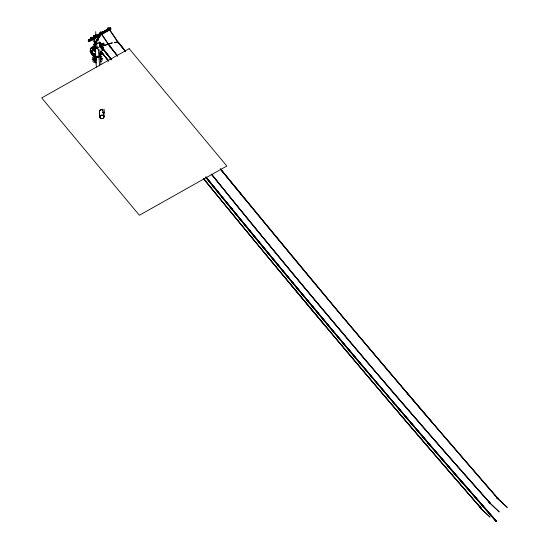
<?xml version="1.0" encoding="UTF-8"?>
<svg xmlns="http://www.w3.org/2000/svg" width="549" height="549" viewBox="0 0 549 549"><rect width="100%" height="100%" fill="white"/><g stroke="black" fill="none" stroke-linecap="round" stroke-linejoin="round"><path stroke-width="0.82" d="M95.752 35.774L95.752 31.609M479.709 506.679L479.545 506.308M479.97 507.207L480.142 507.688M480.354 507.029L480.128 507.516L480.217 506.988M480.608 508.202L490.079 517.131L480.581 508.312L481.281 507.976M488.651 501.649L488.432 501.292L488.782 501.532M489.427 503.104L489.983 503.268M489.434 502.246L489.029 502.081M489.626 503.131L490.332 502.788L489.832 502.589M489.591 502.273L489.173 501.875M496.543 497.229L496.31 496.879L496.625 497.071M497.332 497.84L497.229 497.463L497.566 497.648M497.566 497.717L497.291 497.545M95.876 59.223L92.712 61.172L95.979 59.422M496.488 521.255L496.042 521.502L496.488 521.255L460.961 480.636M102.594 47.317L100.405 44.798M102.615 47.303L100.144 43.68L102.375 46.363M91.34 50.803L91.855 51.222L91.395 50.872M488.541 501.532L488.679 501.409C393.743 394.738 301.573 285.624 211.887 174.507M90.51 37.812L90.606 37.428M90.571 37.641L90.722 37.998M91.388 37.95L91.484 37.572M99.987 32.267L100.021 32.652M107.906 28.274L107.803 27.896M102.354 32.089L94.359 44.922L93.632 44.805L101.634 32.062L102.45 32.089L94.648 45.059L93.632 44.805M94.16 37.709L94.263 37.552M95.773 36.509L96.178 36.941L95.814 36.46M101.764 33.18L101.496 33.812M101.634 33.578L101.236 33.482L101.723 33.317M101.757 32.823L102.107 33.208M101.956 33.18L101.579 33.132M90.784 50.357L90.866 50.467M90.4 51.73L91.621 54.536L94.908 56.176M95.8 58.366L92.28 57.926L95.862 58.208M111.042 47.928L117.369 56.005M111.138 47.893L117.486 55.936M111.214 47.79L117.575 55.847M96.061 62.044L95.876 63.128L96.24 62.106M100.302 51.366L100.968 51.304M100.947 52.313L101.29 51.846M101.709 51.901L101.4 52.34L101.181 51.942M102.052 53.157L102.299 52.958M101.874 53.116L100.076 54.241M110.047 47.015L110.473 47.18M110.507 46.775L110.267 47.132M117.486 41.463C117.863 42.342 117.994 41.045 117.479 41.6M118.001 42.541L118.049 42.891L118.694 42.527M117.939 42.685L118.817 42.184L118.207 42.527M118.879 43.618L119.332 43.172L118.81 43.426M91.758 53.328L92.239 51.661L92.136 53.363M489.996 503.008L499.274 511.956L489.866 503.159M497.717 498.643L507.249 507.454L497.943 498.506M488.514 501.443L488.466 501.518C393.317 394.683 301.003 285.329 211.152 174.006M92.458 51.839L92.088 51.764M479.702 506.315L479.236 506.72L479.792 506.514M480.059 507.475L480.08 507.098M480.574 507.351L480.409 506.995M497.209 497.579L497.174 497.936M497.634 497.6L496.893 498.19M498.286 498.314C498.616 497.38 496.392 499.165 498.018 498.739M109.745 45.992L101.675 34.011M95.821 36.714L96.027 36.817M95.965 36.9L96.116 36.611M90.51 37.696L90.86 37.318M101.613 51.915L101.284 51.983M101.846 51.88L101.016 52.148M110.857 48.072L111.392 47.749M119.298 43.385L118.865 43.398M488.864 502.163L489.042 502.664L489.488 502.054M496.818 497.689L496.811 498.156L497.284 498.08M498.149 498.595L497.778 498.348M94.359 35.802L93.694 36.213L94.147 36.488M93.838 35.966L94.462 35.857L94.339 36.426M93.934 36.378L94.497 36.028M97.338 35.438A1.812 1.469 -4.1 0 0 94.517 35.953C93.536 37.716 94.922 35.143 94.119 36.193L94.387 36.008M94.51 36.22L93.563 36.275L94.38 36.989M93.968 36.509L93.755 35.719L94.435 36.069M93.92 35.774L94.538 35.884A1.908 1.551 -4.1 0 1 97.173 35.349M93.961 62.373L96.212 59.56A1.839 1.496 -4.1 0 1 96.542 57.576A1.839 1.496 -4.1 0 1 98.971 57.528M93.769 44.812L101.771 32.062M93.838 45.032L95.169 42.904M96.061 41.491L101.84 32.281L102.656 32.316M94.366 44.881L102.45 32.089M95.704 50.817L94.62 50.954L95.3 49.712A2.038 1.654 -4.1 0 1 95.313 47.873A2.038 1.654 -4.1 0 1 97.406 47.125M94.874 51.139L94.675 50.59L95.478 49.87M96.404 59.951L95.313 60.088L95.993 58.846L95.478 60.198M95.402 60.17L95.43 59.402M479.503 506.59L479.654 506.487C385.981 398.704 294.024 289.44 203.789 178.761M220.554 169.36C310.796 280.017 402.712 389.31 496.42 497.044L496.625 496.934C402.767 388.946 310.631 279.455 220.224 168.557M109.471 46.013C108.777 47.262 111.111 45.546 109.779 45.78M110.644 47.042L110.658 46.61M117.987 42.589L118.502 42.163M481.123 508.223L481.233 507.619M489.427 502.225L489.324 502.26M497.703 498.417L497.696 498.849M93.975 62.38L96.411 59.766M99.925 32.309L100.666 32.062M90.544 48.243L93.104 46.583M90.702 48.532L93.584 46.665M479.49 506.521L448.224 470.397M339.639 313.239L433.847 424.411L496.584 496.975M109.532 45.938L109.409 46.281L109.924 45.752M110.747 47.001L110.301 47.324M119.064 43.433L125.536 51.4L119.16 43.316M480.691 507.743L480.402 508.278L480.876 508.381M91.614 48.367L93.584 46.953M101.62 53.85L100.412 54.9M100.611 55.243L101.908 54.125M99.829 54.241L100.817 53.39M99.534 55.01L101.091 53.678M93.948 35.836L94.044 36.255M93.694 36.213C94.503 35.857 94.524 36.241 94.099 36.371M118.467 42.499L117.987 42.602M92.706 47.9L93.721 47.331M100.062 56.073L100.68 55.6L99.966 55.916M92.973 48.065L94.003 47.289M94.62 50.954L95.354 50.501A2.038 1.654 -4.1 0 1 95.368 48.655A2.038 1.654 -4.1 0 1 97.461 47.907M91.388 47.742L93.213 46.94M91.608 48.092L93.701 47.063M99.547 53.191L100.632 52.498M99.891 53.864L101.661 52.725M488.631 501.484L457.303 466.163M99.801 53.576L101.043 52.821M99.945 53.926L101.249 53.136M102.498 53.678L99.87 54.859M102.732 54.028L99.98 55.264M88.773 40.722L88.211 40.104L110.294 27.69M88.341 40.338L110.376 27.848L88.334 40.255L88.513 41.058L110.747 28.294L88.307 40.983L88.89 41.649M88.396 40.461L110.438 28.061L110.445 28.637M88.478 40.557L100.968 33.53M102.437 32.7L110.521 28.15M88.403 41.038L110.479 28.562M90.715 39.816L98.065 35.685M99.534 34.855L106.883 30.723M108.352 29.893L109.821 29.07M93.762 38.286L96.699 36.632M101.84 33.736L104.042 32.501M88.712 40.784L88.698 41.278L92.369 39.205M93.838 38.382L95.306 37.552M100.453 34.662L104.125 32.59M110.308 28.5L110.925 29.221L88.856 41.649L110.781 28.967L110.623 28.274M88.746 41.456L110.781 28.967M100.055 51.826L102.876 50.234L102.553 45.67L99.527 42.033L96.699 43.618L97.029 48.182L98.539 50M99.788 44.256L99.74 42.479L102.368 45.642M99.671 42.637L100.179 46.569L102.512 49.753L102.395 48.127M99.897 43.35L102.354 46.061M100.11 43.227L102.395 46.59M95.231 47.694L92.287 49.369L92.699 50.439M95.272 47.701L92.335 49.355L92.856 49.986M103.356 43.158L101.153 44.394L103.308 43.151L103.933 43.913L101.414 45.361M92.417 49.52L95.354 47.866M101.236 44.558C103.905 41.381 105.092 45.512 101.647 45.752M92.424 49.602L95.361 47.948M101.242 44.641L103.445 43.398M92.479 49.726L95.423 48.072M101.297 44.764L103.5 43.522M92.561 49.822L95.499 48.168M101.38 44.86L103.583 43.618M95.601 48.291L92.74 50.034M102.217 44.565L103.809 43.762L101.167 45.203M95.286 48.484L92.349 50.137L92.973 50.913M92.383 50.247L95.457 48.573M101.201 45.286L103.816 43.845M93.646 49.698L95.114 48.861M95.025 49.396L92.829 50.714L95.032 49.479M97.029 48.182L99.849 46.596L99.527 42.033M101.64 45.67L103.843 44.435M92.939 50.906L95.169 49.643M101.757 45.944L103.987 44.682L103.37 43.961M102.334 47.399L102.677 47.221M102.437 45.574L102.553 49.842L102.375 47.358M117.651 41.347L117.321 41.731M489.186 501.999L489.598 502.067M489.331 502.555L489.042 502.465M480.155 506.953L480.663 507.146L480.142 507.715M102.938 45.704L112.284 42.664M103.123 46.034L112.325 43.021M93.755 35.719L93.563 36.275M101.057 57.048L101.942 56.801L101.002 56.87M116.594 41.992L114.446 42.445M116.916 42.28L114.439 42.808M108.18 27.567L108.729 27.67M94.284 35.946L93.728 36.145L94.14 36.193M95.766 58.709L92.095 59.512L95.787 58.901M95.265 54.653L92.17 54.118M100.227 58.51L102.594 58.448L100.206 58.276M110.232 47.235L110.672 46.761M95.897 56.06L93.158 55.552L92.369 54.584M93.996 55.003L95.842 55.065M95.217 55.463L92.328 54.845M93.954 35.966L94.051 35.966M94.263 56.423L92.911 55.847L92.026 54.749M95.65 54.008L91.299 52.306M95.601 54.378L92.5 53.534L90.139 51.448M117.671 41.491L109.622 29.536M100.09 59.388L102.409 60.054L100.144 59.162M94.051 56.526L93.255 56.348L96.027 58.009M100.501 32.055L100.927 32.343M94.977 55.772L91.861 54.227L90.77 51.695M93.591 54.227L91.573 53.04M94.023 36.412L94.593 36.618A1.908 1.551 -4.1 0 1 96.775 35.918M95.004 54.79L91.573 53.116L90.619 51.929M94.908 55.202L91.278 53.418L89.94 50.755M92.541 54.495L91.738 53.72M100.227 34.216L100.158 33.338L101.126 33.709M90.461 37.771L90.805 38.162M94.064 56.533L96.178 57.769M94.778 55.277L95.32 55.696M101.743 46.37L102.608 47.049M94.126 36.261L94.215 36.399M100.529 60.925L101.387 61.618L100.645 60.774M108.977 28.987L108.112 28.864L107.933 29.577M91.649 38.739L90.784 38.615L90.606 39.322M426.01 430.409L457.338 466.19M461.112 480.636L496.488 521.207M460.906 480.656L496.392 521.42M460.844 480.698L496.337 521.468M460.748 480.8L496.282 521.509M460.693 480.91L496.159 521.55M479.449 506.597C385.741 398.855 293.825 289.57 203.583 178.905M394.669 394.196L426.045 430.437M428.392 442.885L461.153 480.759M428.275 442.926L461.098 480.869M428.213 442.968L461.002 480.972L428.165 443.009M428.083 443.118L460.886 481.034M428.076 443.269L460.735 481.034M448.259 470.411C365.332 374.397 283.847 277.142 203.665 178.83M395.774 404.771L428.522 442.968M395.664 404.785L428.501 443.077M395.548 404.853L428.426 443.187M395.493 404.901L428.371 443.235M395.445 404.956L428.254 443.297M395.397 405.066L428.145 443.311M363.294 357.516L394.704 394.223M402.506 387.676L433.888 424.425M363.013 366.293L395.829 404.963M395.795 405.018L362.896 366.334L395.699 405.121M362.738 366.471L395.637 405.155M362.704 366.526L395.52 405.196M363.328 357.543L300.427 282.79M330.272 327.437L363.143 366.423M330.155 327.478L363.088 366.533M330.1 327.52L363.04 366.581M330.045 327.568L362.992 366.629M329.97 327.671L362.868 366.698M329.942 327.774L362.765 366.711M339.673 313.253L220.636 169.277M297.558 288.218L330.402 327.52M297.448 288.232L330.381 327.623M330.299 327.726L297.332 288.3L330.244 327.774M297.229 288.397L330.127 327.842M297.174 288.506L330.018 327.856M291.245 285.137L322.702 322.805M110.253 27.697L110.871 28.431M99.63 42.541L102.258 45.704M100.124 43.378L102.409 46.816L100.138 43.529L100.179 44.14M100.398 44.647L101.737 46.253M100.035 46.624L102.663 49.781M99.849 46.596L102.876 50.234M264.762 248.642L297.633 288.3M264.652 248.656L297.606 288.397M264.536 248.724L297.531 288.506M264.481 248.772L297.476 288.554M264.44 248.821L297.359 288.616M264.378 248.93L297.249 288.637M268.941 244.744L300.461 282.817M231.946 208.709L264.838 248.718M231.836 208.723L264.81 248.821M231.719 208.792L264.728 248.923M231.664 208.833L264.68 248.972M231.623 208.888L264.556 249.04M231.561 208.991L264.453 249.054M237.429 206.252L268.976 244.772M220.671 169.291L245.238 199.356M206.053 177.011L232.014 208.833M205.944 177.053L231.959 208.936L205.882 177.087M205.957 177.368L231.856 209.032M231.74 209.1L205.724 177.293L231.596 209.107M211.77 174.575L237.463 206.28M94.764 55.291L96.425 57.645M119.202 43.309L125.618 51.325M118.996 43.453L125.412 51.469M102.231 52.862L108.647 60.877M102.148 52.937L108.565 60.953M102.114 52.924L108.53 60.946M102.025 52.999L107.906 60.349M102.155 47.509L111.193 58.942M102.155 47.66L111.131 59.045M102.423 48.243L111.028 59.141M102.491 48.518L110.973 59.175M102.814 49.06L111.385 59.889M109.388 29.694L117.459 41.662M101.435 34.168L109.505 46.137M92.246 39.343L95.094 43.563M94.126 36.522L93.968 35.678M90.359 50.707L90.64 51.963M99.74 42.479L99.856 44.14M99.815 49.643L100.851 64.096M104.084 109.155L104.324 112.559M103.754 112.799L104.035 116.717M103.679 112.806L103.96 116.724M98.333 48.902L99.554 65.901M102.663 109.265L102.903 112.662M94.538 35.884L94.593 36.618M94.49 35.925L94.49 36.804M99.438 111.543L99.829 117.033M94.881 50.165L94.936 50.947M95.574 59.299L95.629 60.081M99.362 111.55L99.76 117.04M94.792 50.083L94.853 50.872M95.485 59.217L95.547 60.006M94.449 38.396L94.785 43.453M94.956 45.986L96.37 67.081M99.541 111.975A2.072 1.681 -4.1 0 1 100.357 110.02A2.072 1.681 -4.1 0 1 102.876 110.095M99.719 112.394A2.141 1.736 -4.1 0 1 100.096 110.116A2.141 1.736 -4.1 0 1 102.924 110.054M98.017 39.144A1.949 1.578 -4.1 0 0 98.182 38.753A1.949 1.578 -4.1 0 1 98.079 39.974M94.654 39.398A1.949 1.578 -4.1 0 1 94.366 38.217M97.564 37.27A1.949 1.578 -4.1 0 1 97.9 37.572M94.558 37.03A1.722 1.393 -4.1 0 1 94.751 36.694M95.039 36.406A1.722 1.393 -4.1 0 1 95.828 36.056M97.894 36.659A1.908 1.551 -4.1 0 1 98.106 37.435M98.01 36.296A1.908 1.551 -4.1 0 1 97.962 37.099M94.696 35.959A1.722 1.393 -4.1 0 1 97.077 35.479M96.054 59.635A2.038 1.654 -4.1 0 1 96.411 57.46A2.038 1.654 -4.1 0 1 99.101 57.405M95.759 58.462A2.038 1.654 -4.1 0 1 96.569 56.533A2.038 1.654 -4.1 0 1 99.046 56.616M96.315 56.931A1.839 1.496 -4.1 0 1 98.916 56.739M95.142 46.699A1.949 1.578 -4.1 0 1 96.645 44.208M95.334 47.132A2.162 1.75 -4.1 0 1 94.723 45.265A2.162 1.75 -4.1 0 1 96.631 44.037M95.279 46.301A2.162 1.75 -4.1 0 1 94.908 45.965M94.661 45.56A2.162 1.75 -4.1 0 1 94.593 44.654M94.771 44.215A2.162 1.75 -4.1 0 1 98.134 43.604M95.416 46.171A1.949 1.578 -4.1 0 1 95.087 45.869M94.963 44.291A1.949 1.578 -4.1 0 1 95.245 43.941M95.629 43.659A1.949 1.578 -4.1 0 1 97.997 43.735M98.381 38.705A2.162 1.75 -4.1 0 1 97.955 40.434M94.538 40.324A2.162 1.75 -4.1 0 1 95.142 37.881A2.162 1.75 -4.1 0 1 98.134 38.3M98.388 38.78A2.162 1.75 -4.1 0 1 97.894 39.603M94.847 39.83A2.162 1.75 -4.1 0 1 94.16 38.183M97.235 36.893A2.162 1.75 -4.1 0 1 98.319 37.874M94.716 40.228A1.949 1.578 -4.1 0 1 95.258 38.025A1.949 1.578 -4.1 0 1 97.955 38.403M95.842 50.693A1.839 1.496 -4.1 0 1 95.526 50.405M95.313 50.062A1.839 1.496 -4.1 0 1 97.427 48.072M95.258 49.273A1.839 1.496 -4.1 0 1 95.197 48.504M95.354 48.134A1.839 1.496 -4.1 0 1 95.622 47.804M95.986 47.537A1.839 1.496 -4.1 0 1 97.365 47.283M90.386 39.329A0.885 0.721 -4.1 0 1 90.736 38.279A0.885 0.721 -4.1 0 1 91.958 38.67M99.76 34.052A0.885 0.721 -4.1 0 1 100.007 33.05A0.885 0.721 -4.1 0 1 101.236 33.221M107.611 29.413A0.885 0.721 -4.1 0 1 109.182 28.747M103.212 47.639L103.61 47.653L103.226 47.591M113.3 42.678L113.3 42.678M97.427 35.507L97.866 35.52L97.427 35.507M129.173 48.676L226.833 166.045L139.371 215.263L41.71 97.9L129.173 48.676M102.725 50.137L103.116 50.151L102.725 50.137M90.262 49.039L90.606 49.184L90.262 49.039M90.393 49.424L90.777 49.588L90.413 49.389M100.522 118.172A2.072 1.681 -4.1 0 0 103.926 117.163A2.072 1.681 -4.1 0 0 101.236 115.297A2.072 1.681 -4.1 0 0 100.522 118.172M100.474 118.22A2.141 1.736 -4.1 0 0 103.994 117.17A2.141 1.736 -4.1 0 0 101.215 115.242A2.141 1.736 -4.1 0 0 100.474 118.22M103.143 113.053A0.714 0.576 -4.1 0 0 104.317 112.71A0.714 0.576 -4.1 0 0 103.39 112.065A0.714 0.576 -4.1 0 0 103.143 113.053"/></g></svg>
